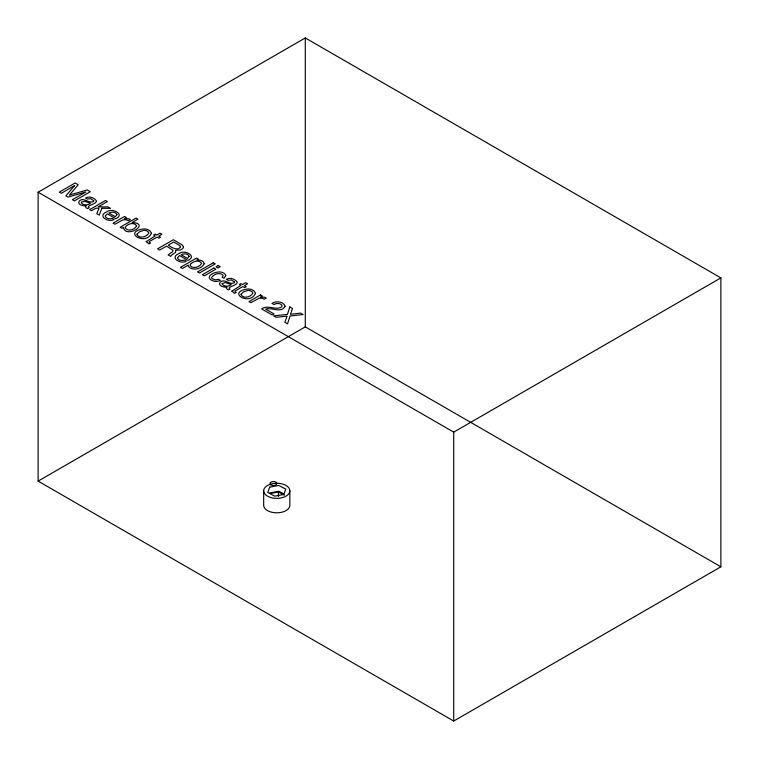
<?xml version="1.0" encoding="UTF-8"?>
<svg xmlns="http://www.w3.org/2000/svg" width="759" height="759" viewBox="0 0 759 759"><rect width="100%" height="100%" fill="white"/><g stroke="black" fill="none" stroke-linecap="round" stroke-linejoin="round"><path stroke-width="1.14" d="M270.384 482.515L270.384 484.498A3.444 1.983 0 0 0 274.255 485.428A3.444 1.983 0 0 0 276.807 483.502C276.039 480.997 272.13 481.045 270.384 482.515L270.384 484.735M38.121 192.198L305.289 37.95L720.879 277.889L720.879 566.802L453.711 721.05L38.121 481.111L38.121 192.198L453.711 432.137L720.879 277.889M38.121 481.111L305.289 326.863L720.879 566.802M269.711 492.933L278.724 491.234L283.752 493.853M270.726 493.454L278.439 492.003L284.464 495.143M453.711 432.137L453.711 721.05M305.289 37.95L305.289 326.863M289.843 490.807L289.843 505.266A13.083 7.552 0 0 1 276.75 512.818A13.083 7.552 0 0 1 263.667 505.266L263.667 490.807M278.439 492.003L278.439 496.509M225.784 275.612L223.99 278.344L222.112 277.253L223.099 275.783L222.823 275.014C219.588 272.064 214.076 274.037 211.789 277.225A3.359 1.935 0 0 0 212.245 278.771L215.547 279.919L218.545 279.312L220.423 280.403L217.871 281.219A5.588 3.226 0 0 1 214.304 281.276C199.304 276.931 222.321 266.466 225.784 275.612M146.212 241.675L149.011 243.876L150.538 242.994L149.191 242.121L149.589 241.419L157.113 237.083L158.954 238.146L160.528 237.225L158.688 236.163L161.904 234.313L159.95 233.184L156.733 235.034L155.178 234.133L153.593 235.053L155.149 235.954L146.212 241.675M231.912 291.152L234.721 293.363L236.248 292.481L234.901 291.608L235.299 290.906L242.823 286.56L244.654 287.623L246.239 286.712L244.398 285.65L247.614 283.79L245.66 282.661L242.444 284.521L240.878 283.619L239.303 284.53L240.859 285.431L231.912 291.152M105.321 215.964C105.672 218.858 109.903 219.171 112.161 218.431L114.059 219.531C108.195 222.909 96.63 215.708 107.047 211.733C112.057 207.615 125.425 214.294 115.748 218.744L107.313 213.867L105.321 215.964M177.568 257.68C177.91 260.565 182.141 260.878 184.399 260.138L186.306 261.238C180.433 264.616 168.868 257.415 179.285 253.44C184.295 249.322 197.663 256.001 187.995 260.451L179.551 255.574L177.568 257.68M93.68 200.718L93.623 201.353C89.372 204.437 83.851 196.581 79.316 200.964C76.574 204.588 83.642 206.277 86.232 205.869L85.501 206.685L86.251 207.928L87.778 208.592L89.201 207.757C85.036 205.812 96.146 204.313 96.421 201.296L96.317 200.727C94.05 197.473 89.088 195.926 85.53 197.985L87.332 199.029L90.606 198.659L93.68 200.718M234.493 282.006L234.436 282.652C230.186 285.735 224.664 277.87 220.129 282.263C217.378 285.887 224.455 287.576 227.045 287.168L226.315 287.974L227.064 289.226L228.592 289.881L230.015 289.056C225.85 287.111 236.96 285.612 237.235 282.595L237.131 282.025C234.863 278.771 229.901 277.225 226.343 279.284L228.146 280.327L231.419 279.957L234.493 282.006M137.056 234.123L136.99 234.702C139.428 239.047 146.923 236.865 148.773 233.041L148.157 231.77L146.421 230.745A3.729 2.154 0 0 0 143.394 230.47L139.324 231.884L137.056 234.123M241.144 294.217L241.068 294.786C243.506 299.141 251.001 296.959 252.851 293.126L252.244 291.854L250.498 290.839A3.729 2.154 0 0 0 247.472 290.555L243.402 291.978L241.144 294.217M183.517 246.874L182.758 248.591L180.206 250.053L175.642 250.29L175.604 252.339L171.344 255.242L170.709 256.409L168.081 254.891L172.691 251.637L173.005 250.242L166.506 246.153L159.722 250.062L157.587 248.829L173.384 239.711L182.217 244.958L183.517 246.874M136.544 225.803C135.055 229.654 128.034 231.903 125.273 228.07L125.235 227.368C127.161 223.772 134.22 221.704 136.544 225.803M123.432 227.415C125.548 239.104 151.202 223.658 132.18 222.472L137.91 219.161L136.032 218.08L120.169 227.235L121.962 228.26L123.432 227.415M151.354 233.26C146.032 246.172 122.009 232.226 143.394 228.943A6.727 3.88 0 0 1 147.787 229.616L150.054 230.897L151.354 233.26M255.432 293.353C250.119 306.266 226.087 292.31 247.472 289.027A6.727 3.88 0 0 1 251.865 289.701L254.132 290.991L255.432 293.353M81.422 202.188L81.308 202.776C83.281 205.623 87.94 205.404 90.473 203.317L84.524 201.249L81.422 202.188M222.235 283.486L222.121 284.075C224.095 286.921 228.753 286.703 231.286 284.616L225.338 282.547L222.235 283.486M116.914 214.607L115.302 216.704L108.898 213.013C111.326 211.761 115.766 211.562 116.914 214.607M189.152 256.314L187.539 258.411L181.145 254.72C183.564 253.468 188.004 253.269 189.152 256.314M180.509 246.751C177.9 251.627 171.24 247.206 168.289 245.119L173.688 242.007L179.817 245.641L180.509 246.751M285.09 306.247C281.428 313.6 271.646 307.101 265.622 309.093L274.037 313.951L272.206 315.004L261.627 308.904C267.889 304.302 275.878 310.877 281.902 306.788L281.874 305.023L279.853 303.733L276.608 303.486L273.914 304.52L271.95 303.382C275.887 300.811 283.524 301.209 285.09 306.247M204.152 263.828C201.676 269.113 192.264 271.248 188.346 266.381L188.308 265.071L182.426 268.477L180.481 267.358L196.543 258.079L198.431 259.17L196.904 260.052C199.589 259.806 203.924 260.498 204.152 263.828M289.805 306.921L287.405 314.425L273.648 315.839L276.229 317.328L287.101 316.105L284.862 322.319L287.519 323.846L290.061 315.962L303.069 314.577L300.517 313.106L290.469 314.283L292.481 308.467L289.805 306.921M269.711 487.145L267.747 492.496L274.786 496.158L283.8 494.46L285.763 489.109L278.724 485.456L269.711 487.145M101.782 208.289L99.23 215.139L96.754 213.715L98.974 208.279L95.862 208.203L91.535 210.698L89.676 209.626L105.482 200.499L107.342 201.581L98.167 206.875L108.025 206.913L110.501 208.345L101.782 208.289M190.424 264.227L190.148 265.612C192.976 269.255 199.351 267.177 201.42 263.715L201.401 263.012C198.735 259.36 193.014 261.476 190.424 264.227M74.638 185.557L65.853 195.869L67.968 197.093L85.805 191.999L72.437 199.674L74.467 200.841L90.274 191.723L87.238 189.968L69.373 195.082L78.186 184.75L75.122 182.976L59.325 192.103L61.365 193.279L74.638 185.557M124.561 216.467L113.044 223.118L114.979 224.228L122.958 219.854L126.222 219.749L128.328 220.755L130.368 219.579L128.508 218.687L124.41 218.677L126.402 217.52L124.561 216.467M213.336 262.775L197.53 271.893L199.475 273.012L215.271 263.885L213.336 262.775M213.839 268.069L202.378 274.692L204.342 275.83L215.812 269.208L213.839 268.069M218.175 265.565L215.983 266.836L217.947 267.965L220.148 266.703L218.175 265.565M260.479 294.938L248.961 301.589L250.897 302.699L258.876 298.325L262.14 298.221L264.246 299.236L266.286 298.05L264.426 297.158L260.328 297.148L262.32 296.001L260.479 294.938M273.363 483.502L270.213 484.261A13.083 7.552 0 0 0 268.344 496.595A13.083 7.552 0 0 0 289.056 493.388A13.083 7.552 0 0 0 276.75 483.246L273.363 483.502"/></g></svg>
